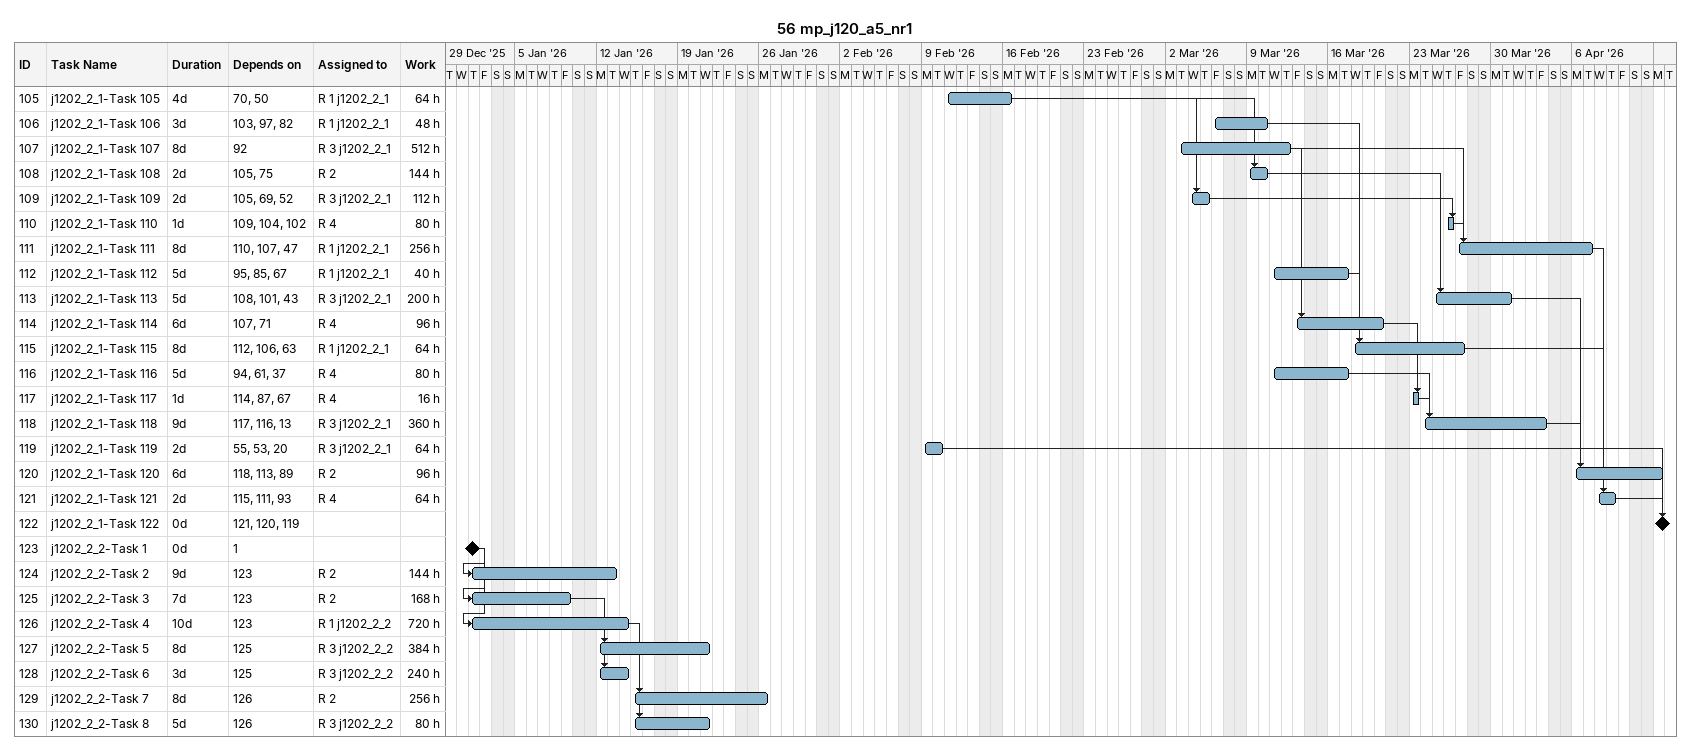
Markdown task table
56 mp_j120_a5_nr1

| ID | Task | Duration | Start | Finish | Predecessors | Resources | Work (h) |
|---|---|---|---|---|---|---|---|
| 105 | j1202_2_1-Task 105 | 4d | 2026-02-11 | 2026-02-16 | 70, 50 | R 1 j1202_2_1 | 64 |
| 106 | j1202_2_1-Task 106 | 3d | 2026-03-06 | 2026-03-10 | 103, 97, 82 | R 1 j1202_2_1 | 48 |
| 107 | j1202_2_1-Task 107 | 8d | 2026-03-03 | 2026-03-12 | 92 | R 3 j1202_2_1 | 512 |
| 108 | j1202_2_1-Task 108 | 2d | 2026-03-09 | 2026-03-10 | 105, 75 | R 2 | 144 |
| 109 | j1202_2_1-Task 109 | 2d | 2026-03-04 | 2026-03-05 | 105, 69, 52 | R 3 j1202_2_1 | 112 |
| 110 | j1202_2_1-Task 110 | 1d | 2026-03-26 | 2026-03-26 | 109, 104, 102 | R 4 | 80 |
| 111 | j1202_2_1-Task 111 | 8d | 2026-03-27 | 2026-04-07 | 110, 107, 47 | R 1 j1202_2_1 | 256 |
| 112 | j1202_2_1-Task 112 | 5d | 2026-03-11 | 2026-03-17 | 95, 85, 67 | R 1 j1202_2_1 | 40 |
| 113 | j1202_2_1-Task 113 | 5d | 2026-03-25 | 2026-03-31 | 108, 101, 43 | R 3 j1202_2_1 | 200 |
| 114 | j1202_2_1-Task 114 | 6d | 2026-03-13 | 2026-03-20 | 107, 71 | R 4 | 96 |
| 115 | j1202_2_1-Task 115 | 8d | 2026-03-18 | 2026-03-27 | 112, 106, 63 | R 1 j1202_2_1 | 64 |
| 116 | j1202_2_1-Task 116 | 5d | 2026-03-11 | 2026-03-17 | 94, 61, 37 | R 4 | 80 |
| 117 | j1202_2_1-Task 117 | 1d | 2026-03-23 | 2026-03-23 | 114, 87, 67 | R 4 | 16 |
| 118 | j1202_2_1-Task 118 | 9d | 2026-03-24 | 2026-04-03 | 117, 116, 13 | R 3 j1202_2_1 | 360 |
| 119 | j1202_2_1-Task 119 | 2d | 2026-02-09 | 2026-02-10 | 55, 53, 20 | R 3 j1202_2_1 | 64 |
| 120 | j1202_2_1-Task 120 | 6d | 2026-04-06 | 2026-04-13 | 118, 113, 89 | R 2 | 96 |
| 121 | j1202_2_1-Task 121 | 2d | 2026-04-08 | 2026-04-09 | 115, 111, 93 | R 4 | 64 |
| 122 | j1202_2_1-Task 122 | 0d | 2026-04-13 | 2026-04-13 | 121, 120, 119 |  |  |
| 123 | j1202_2_2-Task 1 | 0d | 2026-01-01 | 2026-01-01 | 1 |  |  |
| 124 | j1202_2_2-Task 2 | 9d | 2026-01-01 | 2026-01-13 | 123 | R 2 | 144 |
| 125 | j1202_2_2-Task 3 | 7d | 2026-01-01 | 2026-01-09 | 123 | R 2 | 168 |
| 126 | j1202_2_2-Task 4 | 10d | 2026-01-01 | 2026-01-14 | 123 | R 1 j1202_2_2 | 720 |
| 127 | j1202_2_2-Task 5 | 8d | 2026-01-12 | 2026-01-21 | 125 | R 3 j1202_2_2 | 384 |
| 128 | j1202_2_2-Task 6 | 3d | 2026-01-12 | 2026-01-14 | 125 | R 3 j1202_2_2 | 240 |
| 129 | j1202_2_2-Task 7 | 8d | 2026-01-15 | 2026-01-26 | 126 | R 2 | 256 |
| 130 | j1202_2_2-Task 8 | 5d | 2026-01-15 | 2026-01-21 | 126 | R 3 j1202_2_2 | 80 |
